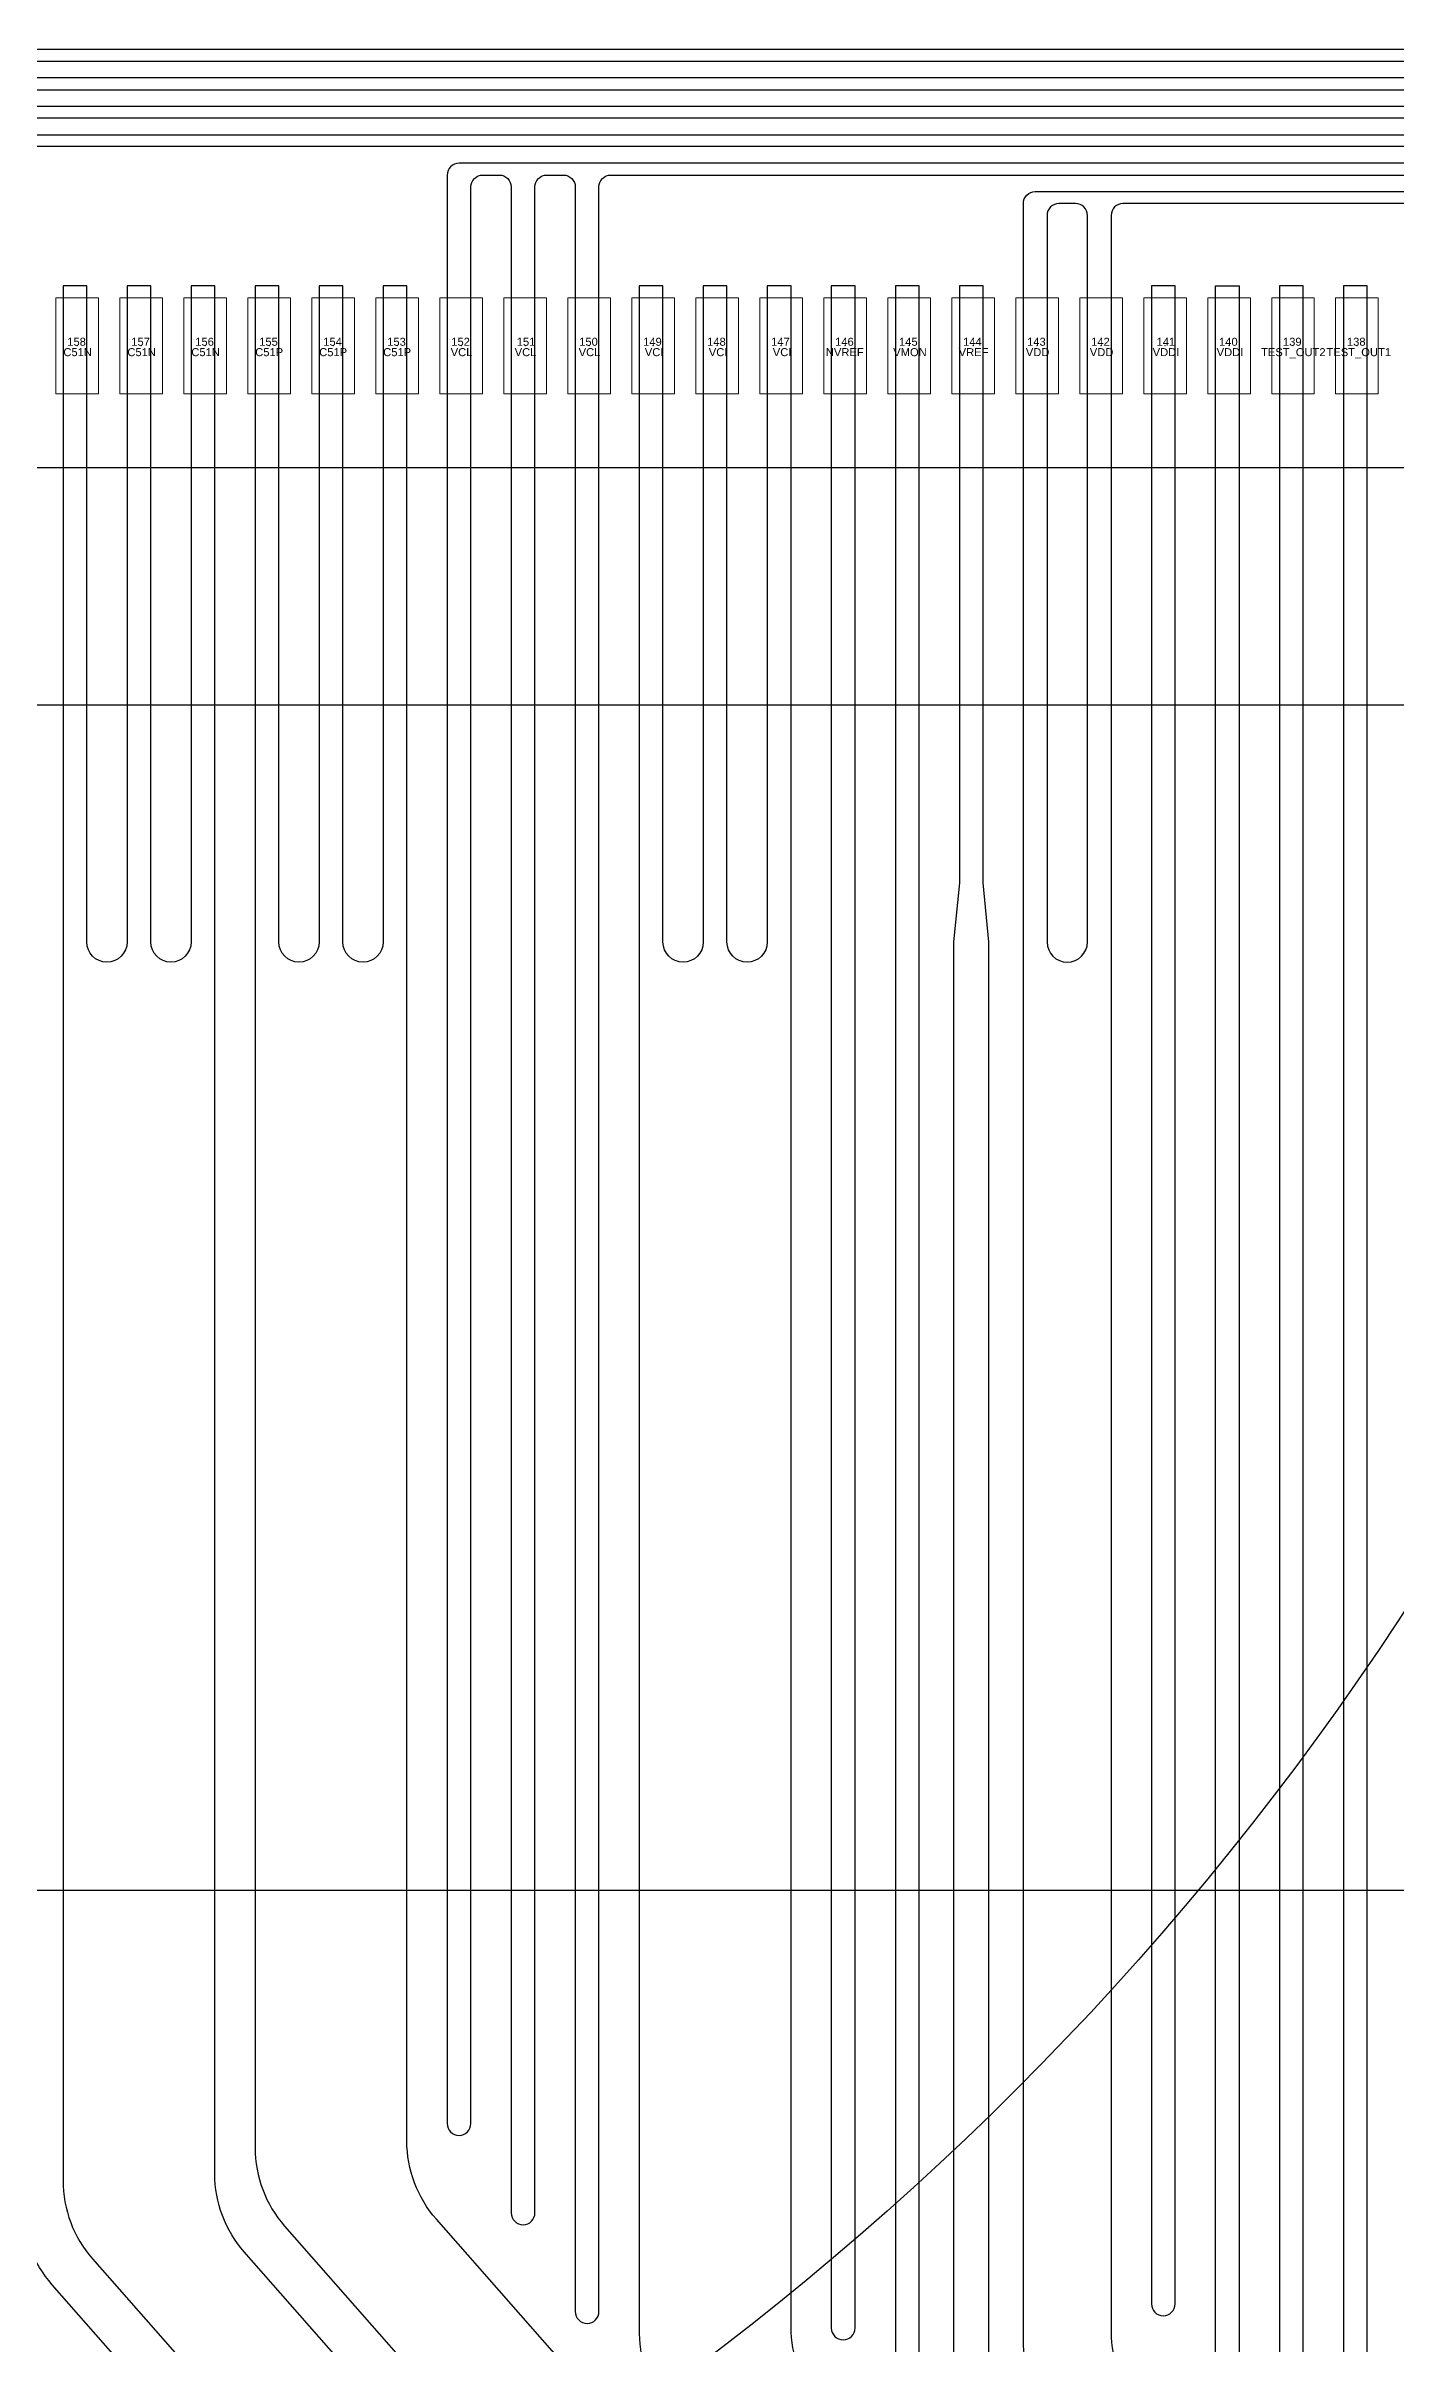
# Model space of a CAD drawing. Extents: x 10 to 206, y -65 to 73.
# Drawn here: x 58.706 to 59.844, y 31.594 to 33.532 of the extents above; entities that cross this region are included whole.
import ezdxf
from ezdxf.enums import TextEntityAlignment as Align

# ---------------------------------------------------------------- set-up
doc = ezdxf.new("R2010")
doc.units = 0
doc.header["$LTSCALE"] = 0.5
doc.layers.get('0').update_dxf_attribs({"lineweight": 13})
for name, color, linetype in [('01 Copper', 3, 'Continuous'), ('03 Solder resist', 6, 'Continuous'), ('04 Chip', 20, 'Continuous'), ('07 Potting', 132, 'Continuous'), ('08 Dimension&pin assignment', 7, 'Continuous'), ('10 Punch', 2, 'Continuous')]:
    doc.layers.add(name, color=color, linetype=linetype)
for name, color, linetype, lineweight in [('05 Bump', 130, 'Continuous', 0), ('11 IL no.', 254, 'Continuous', 0), ('12 IL name', 210, 'Continuous', 0)]:
    doc.layers.add(name, color=color, linetype=linetype, lineweight=lineweight)
doc.styles.add('MBC_Arial_Font', font='arial.ttf')
doc.styles.get("Standard").update_dxf_attribs({"font": 'romans.shx', "width": 0.75, "bigfont": 'AllInOneBig.shx'})
doc.dimstyles.new('ISO-25', dxfattribs={"dimtxt": 0.5, "dimasz": 0.8, "dimexe": 0.1, "dimexo": 0.1, "dimgap": 0.1, "dimtad": 1, "dimdec": 3, "dimzin": 1, "dimdsep": 46, "dimtxsty": 'Standard', "dimcen": 0.5, "dimadec": 0, "dimazin": 0, "dimtfac": 1, "dimtdec": 3, "dimtmove": 0, "dimatfit": 3, "dimfxl": 0, "dimarcsym": 0})
doc.dimstyles.new('ISO-25$0', dxfattribs={"dimtxt": 0.5, "dimasz": 1, "dimexe": 0.1, "dimexo": 0.1, "dimgap": 0.1, "dimtad": 1, "dimdec": 3, "dimzin": 1, "dimdsep": 46, "dimtxsty": 'Standard', "dimcen": 0.5, "dimadec": 0, "dimazin": 0, "dimtfac": 1, "dimtdec": 3, "dimtmove": 0, "dimatfit": 3, "dimfxl": 0, "dimarcsym": 0})

# ---------------------------------------------------------------- blocks, each defined once
blk = doc.blocks.new('*U210')
at = {"color": 0}
blk.add_lwpolyline([(-0.018, -0.0405), (0.018, -0.0405), (0.018, 0.0405), (-0.018, 0.0405)], close=True, dxfattribs=at)
at = {"color": 0, "style": 'MBC_Arial_Font', "flags": 1}
for tag, p in [('COMMENT1', (0, 0.0023)), ('COMMENT2', (0, 0.0015)), ('COMMENT3', (0, 0.0007)), ('COMMENT4', (0, -0.0001)), ('PAD_NO', (0, 0.0031)), ('COMMENT5', (0, -0.0009)), ('COMMENT6', (0, -0.0018)), ('COMMENT7', (0, -0.0026)), ('COMMENT8', (0, -0.0034)), ('COMMENT9', (0, -0.0042))]:
    blk.add_attdef(tag, text='', height=0.000625, dxfattribs=at).set_placement(p, align=Align.MIDDLE_CENTER)
blk = doc.blocks.new('*U211')
at = {"color": 0}
blk.add_lwpolyline([(-0.018, -0.0405), (0.018, -0.0405), (0.018, 0.0405), (-0.018, 0.0405)], close=True, dxfattribs=at)
at = {"color": 0, "style": 'MBC_Arial_Font', "flags": 1}
for tag, p in [('COMMENT1', (0, 0.0023)), ('COMMENT2', (0, 0.0015)), ('COMMENT3', (0, 0.0007)), ('COMMENT4', (0, -0.0001)), ('PAD_NO', (0, 0.0031)), ('COMMENT5', (0, -0.0009)), ('COMMENT6', (0, -0.0018)), ('COMMENT7', (0, -0.0026)), ('COMMENT8', (0, -0.0034)), ('COMMENT9', (0, -0.0042))]:
    blk.add_attdef(tag, text='', height=0.000625, dxfattribs=at).set_placement(p, align=Align.MIDDLE_CENTER)
blk = doc.blocks.new('*U212')
at = {"color": 0}
blk.add_lwpolyline([(-0.018, -0.0405), (0.018, -0.0405), (0.018, 0.0405), (-0.018, 0.0405)], close=True, dxfattribs=at)
at = {"color": 0, "style": 'MBC_Arial_Font', "flags": 1}
for tag, p in [('COMMENT1', (0, 0.0023)), ('COMMENT2', (0, 0.0015)), ('COMMENT3', (0, 0.0007)), ('COMMENT4', (0, -0.0001)), ('PAD_NO', (0, 0.0031)), ('COMMENT5', (0, -0.0009)), ('COMMENT6', (0, -0.0018)), ('COMMENT7', (0, -0.0026)), ('COMMENT8', (0, -0.0034)), ('COMMENT9', (0, -0.0042))]:
    blk.add_attdef(tag, text='', height=0.000625, dxfattribs=at).set_placement(p, align=Align.MIDDLE_CENTER)
blk = doc.blocks.new('*U213')
at = {"color": 0}
blk.add_lwpolyline([(-0.018, -0.0405), (0.018, -0.0405), (0.018, 0.0405), (-0.018, 0.0405)], close=True, dxfattribs=at)
at = {"color": 0, "style": 'MBC_Arial_Font', "flags": 1}
for tag, p in [('COMMENT1', (0, 0.0023)), ('COMMENT2', (0, 0.0015)), ('COMMENT3', (0, 0.0007)), ('COMMENT4', (0, -0.0001)), ('PAD_NO', (0, 0.0031)), ('COMMENT5', (0, -0.0009)), ('COMMENT6', (0, -0.0018)), ('COMMENT7', (0, -0.0026)), ('COMMENT8', (0, -0.0034)), ('COMMENT9', (0, -0.0042))]:
    blk.add_attdef(tag, text='', height=0.000625, dxfattribs=at).set_placement(p, align=Align.MIDDLE_CENTER)
blk = doc.blocks.new('*U214')
at = {"color": 0}
blk.add_lwpolyline([(-0.018, -0.0405), (0.018, -0.0405), (0.018, 0.0405), (-0.018, 0.0405)], close=True, dxfattribs=at)
at = {"color": 0, "style": 'MBC_Arial_Font', "flags": 1}
for tag, p in [('COMMENT1', (0, 0.0023)), ('COMMENT2', (0, 0.0015)), ('COMMENT3', (0, 0.0007)), ('COMMENT4', (0, -0.0001)), ('PAD_NO', (0, 0.0031)), ('COMMENT5', (0, -0.0009)), ('COMMENT6', (0, -0.0018)), ('COMMENT7', (0, -0.0026)), ('COMMENT8', (0, -0.0034)), ('COMMENT9', (0, -0.0042))]:
    blk.add_attdef(tag, text='', height=0.000625, dxfattribs=at).set_placement(p, align=Align.MIDDLE_CENTER)
blk = doc.blocks.new('*U215')
at = {"color": 0}
blk.add_lwpolyline([(-0.018, -0.0405), (0.018, -0.0405), (0.018, 0.0405), (-0.018, 0.0405)], close=True, dxfattribs=at)
at = {"color": 0, "style": 'MBC_Arial_Font', "flags": 1}
for tag, p in [('COMMENT1', (0, 0.0023)), ('COMMENT2', (0, 0.0015)), ('COMMENT3', (0, 0.0007)), ('COMMENT4', (0, -0.0001)), ('PAD_NO', (0, 0.0031)), ('COMMENT5', (0, -0.0009)), ('COMMENT6', (0, -0.0018)), ('COMMENT7', (0, -0.0026)), ('COMMENT8', (0, -0.0034)), ('COMMENT9', (0, -0.0042))]:
    blk.add_attdef(tag, text='', height=0.000625, dxfattribs=at).set_placement(p, align=Align.MIDDLE_CENTER)
blk = doc.blocks.new('*U216')
at = {"color": 0}
blk.add_lwpolyline([(-0.018, -0.0405), (0.018, -0.0405), (0.018, 0.0405), (-0.018, 0.0405)], close=True, dxfattribs=at)
at = {"color": 0, "style": 'MBC_Arial_Font', "flags": 1}
for tag, p in [('COMMENT1', (0, 0.0023)), ('COMMENT2', (0, 0.0015)), ('COMMENT3', (0, 0.0007)), ('COMMENT4', (0, -0.0001)), ('PAD_NO', (0, 0.0031)), ('COMMENT5', (0, -0.0009)), ('COMMENT6', (0, -0.0018)), ('COMMENT7', (0, -0.0026)), ('COMMENT8', (0, -0.0034)), ('COMMENT9', (0, -0.0042))]:
    blk.add_attdef(tag, text='', height=0.000625, dxfattribs=at).set_placement(p, align=Align.MIDDLE_CENTER)
blk = doc.blocks.new('*U217')
at = {"color": 0}
blk.add_lwpolyline([(-0.018, -0.0405), (0.018, -0.0405), (0.018, 0.0405), (-0.018, 0.0405)], close=True, dxfattribs=at)
at = {"color": 0, "style": 'MBC_Arial_Font', "flags": 1}
for tag, p in [('COMMENT1', (0, 0.0023)), ('COMMENT2', (0, 0.0015)), ('COMMENT3', (0, 0.0007)), ('COMMENT4', (0, -0.0001)), ('PAD_NO', (0, 0.0031)), ('COMMENT5', (0, -0.0009)), ('COMMENT6', (0, -0.0018)), ('COMMENT7', (0, -0.0026)), ('COMMENT8', (0, -0.0034)), ('COMMENT9', (0, -0.0042))]:
    blk.add_attdef(tag, text='', height=0.000625, dxfattribs=at).set_placement(p, align=Align.MIDDLE_CENTER)
blk = doc.blocks.new('*U218')
at = {"color": 0}
blk.add_lwpolyline([(-0.018, -0.0405), (0.018, -0.0405), (0.018, 0.0405), (-0.018, 0.0405)], close=True, dxfattribs=at)
at = {"color": 0, "style": 'MBC_Arial_Font', "flags": 1}
for tag, p in [('COMMENT1', (0, 0.0023)), ('COMMENT2', (0, 0.0015)), ('COMMENT3', (0, 0.0007)), ('COMMENT4', (0, -0.0001)), ('PAD_NO', (0, 0.0031)), ('COMMENT5', (0, -0.0009)), ('COMMENT6', (0, -0.0018)), ('COMMENT7', (0, -0.0026)), ('COMMENT8', (0, -0.0034)), ('COMMENT9', (0, -0.0042))]:
    blk.add_attdef(tag, text='', height=0.000625, dxfattribs=at).set_placement(p, align=Align.MIDDLE_CENTER)
blk = doc.blocks.new('*U219')
at = {"color": 0}
blk.add_lwpolyline([(-0.018, -0.0405), (0.018, -0.0405), (0.018, 0.0405), (-0.018, 0.0405)], close=True, dxfattribs=at)
at = {"color": 0, "style": 'MBC_Arial_Font', "flags": 1}
for tag, p in [('COMMENT1', (0, 0.0023)), ('COMMENT2', (0, 0.0015)), ('COMMENT3', (0, 0.0007)), ('COMMENT4', (0, -0.0001)), ('PAD_NO', (0, 0.0031)), ('COMMENT5', (0, -0.0009)), ('COMMENT6', (0, -0.0018)), ('COMMENT7', (0, -0.0026)), ('COMMENT8', (0, -0.0034)), ('COMMENT9', (0, -0.0042))]:
    blk.add_attdef(tag, text='', height=0.000625, dxfattribs=at).set_placement(p, align=Align.MIDDLE_CENTER)
blk = doc.blocks.new('*U220')
at = {"color": 0}
blk.add_lwpolyline([(-0.018, -0.0405), (0.018, -0.0405), (0.018, 0.0405), (-0.018, 0.0405)], close=True, dxfattribs=at)
at = {"color": 0, "style": 'MBC_Arial_Font', "flags": 1}
for tag, p in [('COMMENT1', (0, 0.0023)), ('COMMENT2', (0, 0.0015)), ('COMMENT3', (0, 0.0007)), ('COMMENT4', (0, -0.0001)), ('PAD_NO', (0, 0.0031)), ('COMMENT5', (0, -0.0009)), ('COMMENT6', (0, -0.0018)), ('COMMENT7', (0, -0.0026)), ('COMMENT8', (0, -0.0034)), ('COMMENT9', (0, -0.0042))]:
    blk.add_attdef(tag, text='', height=0.000625, dxfattribs=at).set_placement(p, align=Align.MIDDLE_CENTER)
blk = doc.blocks.new('*U221')
at = {"color": 0}
blk.add_lwpolyline([(-0.018, -0.0405), (0.018, -0.0405), (0.018, 0.0405), (-0.018, 0.0405)], close=True, dxfattribs=at)
at = {"color": 0, "style": 'MBC_Arial_Font', "flags": 1}
for tag, p in [('COMMENT1', (0, 0.0023)), ('COMMENT2', (0, 0.0015)), ('COMMENT3', (0, 0.0007)), ('COMMENT4', (0, -0.0001)), ('PAD_NO', (0, 0.0031)), ('COMMENT5', (0, -0.0009)), ('COMMENT6', (0, -0.0018)), ('COMMENT7', (0, -0.0026)), ('COMMENT8', (0, -0.0034)), ('COMMENT9', (0, -0.0042))]:
    blk.add_attdef(tag, text='', height=0.000625, dxfattribs=at).set_placement(p, align=Align.MIDDLE_CENTER)
blk = doc.blocks.new('*U222')
at = {"color": 0}
blk.add_lwpolyline([(-0.018, -0.0405), (0.018, -0.0405), (0.018, 0.0405), (-0.018, 0.0405)], close=True, dxfattribs=at)
at = {"color": 0, "style": 'MBC_Arial_Font', "flags": 1}
for tag, p in [('COMMENT1', (0, 0.0023)), ('COMMENT2', (0, 0.0015)), ('COMMENT3', (0, 0.0007)), ('COMMENT4', (0, -0.0001)), ('PAD_NO', (0, 0.0031)), ('COMMENT5', (0, -0.0009)), ('COMMENT6', (0, -0.0018)), ('COMMENT7', (0, -0.0026)), ('COMMENT8', (0, -0.0034)), ('COMMENT9', (0, -0.0042))]:
    blk.add_attdef(tag, text='', height=0.000625, dxfattribs=at).set_placement(p, align=Align.MIDDLE_CENTER)
blk = doc.blocks.new('*U223')
at = {"color": 0}
blk.add_lwpolyline([(-0.018, -0.0405), (0.018, -0.0405), (0.018, 0.0405), (-0.018, 0.0405)], close=True, dxfattribs=at)
at = {"color": 0, "style": 'MBC_Arial_Font', "flags": 1}
for tag, p in [('COMMENT1', (0, 0.0023)), ('COMMENT2', (0, 0.0015)), ('COMMENT3', (0, 0.0007)), ('COMMENT4', (0, -0.0001)), ('PAD_NO', (0, 0.0031)), ('COMMENT5', (0, -0.0009)), ('COMMENT6', (0, -0.0018)), ('COMMENT7', (0, -0.0026)), ('COMMENT8', (0, -0.0034)), ('COMMENT9', (0, -0.0042))]:
    blk.add_attdef(tag, text='', height=0.000625, dxfattribs=at).set_placement(p, align=Align.MIDDLE_CENTER)
blk = doc.blocks.new('*U224')
at = {"color": 0}
blk.add_lwpolyline([(-0.018, -0.0405), (0.018, -0.0405), (0.018, 0.0405), (-0.018, 0.0405)], close=True, dxfattribs=at)
at = {"color": 0, "style": 'MBC_Arial_Font', "flags": 1}
for tag, p in [('COMMENT1', (0, 0.0023)), ('COMMENT2', (0, 0.0015)), ('COMMENT3', (0, 0.0007)), ('COMMENT4', (0, -0.0001)), ('PAD_NO', (0, 0.0031)), ('COMMENT5', (0, -0.0009)), ('COMMENT6', (0, -0.0018)), ('COMMENT7', (0, -0.0026)), ('COMMENT8', (0, -0.0034)), ('COMMENT9', (0, -0.0042))]:
    blk.add_attdef(tag, text='', height=0.000625, dxfattribs=at).set_placement(p, align=Align.MIDDLE_CENTER)
blk = doc.blocks.new('*U225')
at = {"color": 0}
blk.add_lwpolyline([(-0.018, -0.0405), (0.018, -0.0405), (0.018, 0.0405), (-0.018, 0.0405)], close=True, dxfattribs=at)
at = {"color": 0, "style": 'MBC_Arial_Font', "flags": 1}
for tag, p in [('COMMENT1', (0, 0.0023)), ('COMMENT2', (0, 0.0015)), ('COMMENT3', (0, 0.0007)), ('COMMENT4', (0, -0.0001)), ('PAD_NO', (0, 0.0031)), ('COMMENT5', (0, -0.0009)), ('COMMENT6', (0, -0.0018)), ('COMMENT7', (0, -0.0026)), ('COMMENT8', (0, -0.0034)), ('COMMENT9', (0, -0.0042))]:
    blk.add_attdef(tag, text='', height=0.000625, dxfattribs=at).set_placement(p, align=Align.MIDDLE_CENTER)
blk = doc.blocks.new('*U226')
at = {"color": 0}
blk.add_lwpolyline([(-0.018, -0.0405), (0.018, -0.0405), (0.018, 0.0405), (-0.018, 0.0405)], close=True, dxfattribs=at)
at = {"color": 0, "style": 'MBC_Arial_Font', "flags": 1}
for tag, p in [('COMMENT1', (0, 0.0023)), ('COMMENT2', (0, 0.0015)), ('COMMENT3', (0, 0.0007)), ('COMMENT4', (0, -0.0001)), ('PAD_NO', (0, 0.0031)), ('COMMENT5', (0, -0.0009)), ('COMMENT6', (0, -0.0018)), ('COMMENT7', (0, -0.0026)), ('COMMENT8', (0, -0.0034)), ('COMMENT9', (0, -0.0042))]:
    blk.add_attdef(tag, text='', height=0.000625, dxfattribs=at).set_placement(p, align=Align.MIDDLE_CENTER)
blk = doc.blocks.new('*U227')
at = {"color": 0}
blk.add_lwpolyline([(-0.018, -0.0405), (0.018, -0.0405), (0.018, 0.0405), (-0.018, 0.0405)], close=True, dxfattribs=at)
at = {"color": 0, "style": 'MBC_Arial_Font', "flags": 1}
for tag, p in [('COMMENT1', (0, 0.0023)), ('COMMENT2', (0, 0.0015)), ('COMMENT3', (0, 0.0007)), ('COMMENT4', (0, -0.0001)), ('PAD_NO', (0, 0.0031)), ('COMMENT5', (0, -0.0009)), ('COMMENT6', (0, -0.0018)), ('COMMENT7', (0, -0.0026)), ('COMMENT8', (0, -0.0034)), ('COMMENT9', (0, -0.0042))]:
    blk.add_attdef(tag, text='', height=0.000625, dxfattribs=at).set_placement(p, align=Align.MIDDLE_CENTER)
blk = doc.blocks.new('*U228')
at = {"color": 0}
blk.add_lwpolyline([(-0.018, -0.0405), (0.018, -0.0405), (0.018, 0.0405), (-0.018, 0.0405)], close=True, dxfattribs=at)
at = {"color": 0, "style": 'MBC_Arial_Font', "flags": 1}
for tag, p in [('COMMENT1', (0, 0.0023)), ('COMMENT2', (0, 0.0015)), ('COMMENT3', (0, 0.0007)), ('COMMENT4', (0, -0.0001)), ('PAD_NO', (0, 0.0031)), ('COMMENT5', (0, -0.0009)), ('COMMENT6', (0, -0.0018)), ('COMMENT7', (0, -0.0026)), ('COMMENT8', (0, -0.0034)), ('COMMENT9', (0, -0.0042))]:
    blk.add_attdef(tag, text='', height=0.000625, dxfattribs=at).set_placement(p, align=Align.MIDDLE_CENTER)
blk = doc.blocks.new('*U229')
at = {"color": 0}
blk.add_lwpolyline([(-0.018, -0.0405), (0.018, -0.0405), (0.018, 0.0405), (-0.018, 0.0405)], close=True, dxfattribs=at)
at = {"color": 0, "style": 'MBC_Arial_Font', "flags": 1}
for tag, p in [('COMMENT1', (0, 0.0023)), ('COMMENT2', (0, 0.0015)), ('COMMENT3', (0, 0.0007)), ('COMMENT4', (0, -0.0001)), ('PAD_NO', (0, 0.0031)), ('COMMENT5', (0, -0.0009)), ('COMMENT6', (0, -0.0018)), ('COMMENT7', (0, -0.0026)), ('COMMENT8', (0, -0.0034)), ('COMMENT9', (0, -0.0042))]:
    blk.add_attdef(tag, text='', height=0.000625, dxfattribs=at).set_placement(p, align=Align.MIDDLE_CENTER)
blk = doc.blocks.new('*U230')
at = {"color": 0}
blk.add_lwpolyline([(-0.018, -0.0405), (0.018, -0.0405), (0.018, 0.0405), (-0.018, 0.0405)], close=True, dxfattribs=at)
at = {"color": 0, "style": 'MBC_Arial_Font', "flags": 1}
for tag, p in [('COMMENT1', (0, 0.0023)), ('COMMENT2', (0, 0.0015)), ('COMMENT3', (0, 0.0007)), ('COMMENT4', (0, -0.0001)), ('PAD_NO', (0, 0.0031)), ('COMMENT5', (0, -0.0009)), ('COMMENT6', (0, -0.0018)), ('COMMENT7', (0, -0.0026)), ('COMMENT8', (0, -0.0034)), ('COMMENT9', (0, -0.0042))]:
    blk.add_attdef(tag, text='', height=0.000625, dxfattribs=at).set_placement(p, align=Align.MIDDLE_CENTER)
blk = doc.blocks.new('*D612')
at = {"layer": '08 Dimension&pin assignment', "color": 0, "lineweight": -2, "transparency": 16777216}
for p, q in [((57.7573, 33.4764), (57.7573, 24.8628)), ((62.1073, 27.9964), (62.1073, 24.8628)), ((57.7573, 24.9628), (46.4727, 24.9628)), ((61.3073, 24.9628), (58.5573, 24.9628))]:
    blk.add_line(p, q, dxfattribs=at)
at = {"layer": '08 Dimension&pin assignment', "color": 0, "transparency": 16777216}
for points in [[(58.5573, 25.0961), (58.5573, 24.8294), (57.7573, 24.9628)], [(61.3073, 25.0961), (61.3073, 24.8294), (62.1073, 24.9628)]]:
    blk.add_solid(points, dxfattribs=at)
at = {"layer": '08 Dimension&pin assignment', "color": 0, "transparency": 16777216, "insert": (50.3942, 25.4437), "char_height": 0.5, "attachment_point": 5}
blk.add_mtext('4.350%%P1.00(Tape NG hole)', dxfattribs=at)
blk = doc.blocks.new('*D620')
at = {"layer": '08 Dimension&pin assignment', "color": 0, "lineweight": -2, "transparency": 16777216}
for p, q in [((67.9223, 32.3914), (67.9223, 22.9514)), ((56.2923, 32.3764), (56.2923, 22.9514)), ((57.0923, 23.0514), (67.1223, 23.0514))]:
    blk.add_line(p, q, dxfattribs=at)
at = {"layer": '08 Dimension&pin assignment', "color": 0, "transparency": 16777216}
for points in [[(57.0923, 23.1848), (57.0923, 22.9181), (56.2923, 23.0514)], [(67.1223, 23.1848), (67.1223, 22.9181), (67.9223, 23.0514)]]:
    blk.add_solid(points, dxfattribs=at)
at = {"layer": 'Defpoints', "color": 0, "transparency": 16777216}
for p in [(67.9223, 32.4914), (56.2923, 32.4764), (67.9223, 23.0514)]:
    blk.add_point(p, dxfattribs=at)
at = {"layer": '08 Dimension&pin assignment', "color": 0, "transparency": 16777216, "insert": (62.1073, 23.5324), "char_height": 0.5, "attachment_point": 5}
blk.add_mtext('{\\Fromans,chineset|c134;11.630}(Max. Potting Area){\\Fromans,chineset|c134; \\fSimSun|b0|i0|c134|p2;点胶范围包括实胶和虚胶}', dxfattribs=at)
blk = doc.blocks.new('*D626')
at = {"layer": '08 Dimension&pin assignment', "color": 0, "lineweight": -2, "transparency": 16777216}
for p, q in [((47.8345, 43.0835), (54.2023, 43.0835)), ((54.2023, 43.0835), (56.6015, 36.6674)), ((58.6329, 31.2348), (56.8817, 35.9181)), ((58.9131, 30.4855), (59.1932, 29.7361))]:
    blk.add_line(p, q, dxfattribs=at)
at = {"layer": '08 Dimension&pin assignment', "color": 0, "transparency": 16777216}
for points in [[(56.7263, 36.7141), (56.4766, 36.6207), (56.8817, 35.9181)], [(59.0379, 30.5322), (58.7882, 30.4388), (58.6329, 31.2348)]]:
    blk.add_solid(points, dxfattribs=at)
at = {"layer": '08 Dimension&pin assignment', "color": 0, "transparency": 16777216, "insert": (50.9684, 43.5644), "char_height": 0.5, "attachment_point": 5}
blk.add_mtext('∅5.000(Tape NG hole)', dxfattribs=at)
blk = doc.blocks.new('*D632')
at = {"layer": '08 Dimension&pin assignment', "color": 0, "lineweight": -2, "transparency": 16777216}
for p, q in [((86.5948, 34.3764), (86.5948, 45.0329)), ((57.8573, 33.5764), (86.6948, 33.5764)), ((79.6948, 33.5764), (86.6948, 33.5764)), ((86.5948, 32.7764), (86.5948, 31.9764))]:
    blk.add_line(p, q, dxfattribs=at)
at = {"layer": '08 Dimension&pin assignment', "color": 0, "transparency": 16777216}
for points in [[(86.4614, 34.3764), (86.7281, 34.3764), (86.5948, 33.5764)], [(86.4614, 32.7764), (86.7281, 32.7764), (86.5948, 33.5764)]]:
    blk.add_solid(points, dxfattribs=at)
at = {"layer": '08 Dimension&pin assignment', "color": 0, "transparency": 16777216, "insert": (86.1138, 41.0847), "char_height": 0.5, "attachment_point": 5, "rotation": 90}
blk.add_mtext('0%%P1(%%C5mm Tape NG Hole)', dxfattribs=at)
blk = doc.blocks.new('*D641')
at = {"layer": '08 Dimension&pin assignment', "color": 0, "lineweight": -2, "transparency": 16777216}
for p, q in [((56.6923, 32.9764), (56.6923, 21.9514)), ((62.1073, 27.9964), (62.1073, 21.9514)), ((61.3073, 22.0514), (57.4923, 22.0514))]:
    blk.add_line(p, q, dxfattribs=at)
at = {"layer": '08 Dimension&pin assignment', "color": 0, "transparency": 16777216}
for points in [[(57.4923, 22.1848), (57.4923, 21.9181), (56.6923, 22.0514)], [(61.3073, 21.9181), (61.3073, 22.1848), (62.1073, 22.0514)]]:
    blk.add_solid(points, dxfattribs=at)
at = {"layer": 'Defpoints', "color": 0, "transparency": 16777216}
for p in [(56.6923, 33.0764), (62.1073, 28.0964), (56.6923, 22.0514)]:
    blk.add_point(p, dxfattribs=at)
at = {"layer": '08 Dimension&pin assignment', "color": 0, "transparency": 16777216, "insert": (59.3998, 22.5324), "char_height": 0.5, "attachment_point": 5}
blk.add_mtext('5.415%%P0.15(SR)', dxfattribs=at)
blk = doc.blocks.new('*D645')
at = {"layer": '08 Dimension&pin assignment', "color": 0, "lineweight": -2, "transparency": 16777216}
for p, q in [((55.6423, 33.4764), (55.6423, 16.8026)), ((62.1073, 33.4764), (62.1073, 16.8026)), ((61.3073, 16.9026), (56.4423, 16.9026))]:
    blk.add_line(p, q, dxfattribs=at)
at = {"layer": '08 Dimension&pin assignment', "color": 0, "transparency": 16777216}
for points in [[(56.4423, 17.036), (56.4423, 16.7693), (55.6423, 16.9026)], [(61.3073, 17.036), (61.3073, 16.7693), (62.1073, 16.9026)]]:
    blk.add_solid(points, dxfattribs=at)
at = {"layer": 'Defpoints', "color": 0, "transparency": 16777216}
for p in [(55.6423, 33.5764), (62.1073, 33.5764), (55.6423, 16.9026)]:
    blk.add_point(p, dxfattribs=at)
at = {"layer": '08 Dimension&pin assignment', "color": 0, "transparency": 16777216, "insert": (60.7517, 17.2526), "char_height": 0.5, "attachment_point": 5}
blk.add_mtext('{\\Fromans,chineset|c134;6.465%%P0.1}', dxfattribs=at)
blk = doc.blocks.new('*D691')
at = {"layer": '08 Dimension&pin assignment', "color": 0, "lineweight": -2, "transparency": 16777216}
for p, q in [((57.0012, 33.2299), (57.0012, 24.3592)), ((67.2133, 33.2299), (67.2133, 24.3592)), ((57.8012, 24.4592), (66.4133, 24.4592)), ((67.2133, 24.4592), (80.1123, 24.4592))]:
    blk.add_line(p, q, dxfattribs=at)
at = {"layer": '08 Dimension&pin assignment', "color": 0, "transparency": 16777216}
for points in [[(57.8012, 24.5926), (57.8012, 24.3259), (57.0012, 24.4592)], [(66.4133, 24.3259), (66.4133, 24.5926), (67.2133, 24.4592)]]:
    blk.add_solid(points, dxfattribs=at)
at = {"layer": 'Defpoints', "color": 0, "transparency": 16777216}
for p in [(57.0012, 33.3299), (67.2133, 33.3299), (67.2133, 24.4592)]:
    blk.add_point(p, dxfattribs=at)
at = {"layer": '08 Dimension&pin assignment', "color": 0, "transparency": 16777216, "insert": (74.3605, 24.9402), "char_height": 0.5, "attachment_point": 5}
blk.add_mtext('{\\Fromans,chineset|c0;\\C2;10.206*1.0006\\Fromans.shx,chineset.shx|c0;=\\Fromans,chineset|c0;10.2121236\\Fromans.shx,chineset.shx|c0;%%P0.005(I/L)}', dxfattribs=at)

msp = doc.modelspace()

# ---------------------------------------------------------------- linework, layer by layer
at = {"layer": '01 Copper'}
for points in [[(67.15928614, 33.52942951), (57.05522734, 33.52942951, 0.4142135624), (57.04522734, 33.51942951), (57.04522734, 31.71316083, 0.1822955827), (57.07013007, 31.64712751), (57.95235402, 30.64380649, -0.1822955827), (57.97725674, 30.57777318), (57.97725674, 28.68960799), (57.99725674, 28.65960799), (57.99725674, 28.45960799), (57.97725674, 28.42960799), (57.97725674, 27.10142951), (58.04725674, 27.10142951), (58.04725674, 28.42960799), (58.02725674, 28.45960799), (58.02725674, 28.65960799), (58.04725674, 28.68960799), (58.04725674, 30.58902796, 0.1822955827), (58.02235402, 30.65506128), (57.14416247, 31.65379639, -0.1822955827), (57.11925974, 31.71982971), (57.11925974, 33.50942951, -0.4142135624), (57.12925974, 33.51942951), (67.08525374, 33.51942951, -0.4142135624)], [(67.05122134, 33.50542951), (57.16329214, 33.50542951, 0.4142135624), (57.15329214, 33.49542951), (57.15329214, 31.74170139, 0.1822955827), (57.17819487, 31.67566807), (58.21235402, 30.49955671, -0.1822955827), (58.23725674, 30.43352339), (58.23725674, 28.68960799), (58.25725674, 28.65960799), (58.25725674, 28.45960799), (58.23725674, 28.42960799), (58.23725674, 27.10142951), (58.30725674, 27.10142951), (58.30725674, 28.42960799), (58.28725674, 28.45960799), (58.28725674, 28.65960799), (58.30725674, 28.68960799), (58.30725674, 30.44477818, 0.1822955827), (58.28235402, 30.51081149), (57.25222727, 31.68233695, -0.1822955827), (57.22732454, 31.74837027), (57.22732454, 33.48542951, -0.4142135624), (57.23732454, 33.49542951), (66.97718894, 33.49542951, -0.4142135624)], [(66.86912414, 33.47142951), (57.34538934, 33.47142951, 0.4142135624), (57.33538934, 33.46142951), (57.33538934, 32.77642951, -1), (57.31538934, 32.77642951), (57.31538934, 33.45252746, 0.4142135624), (57.30538934, 33.46252746), (57.29135694, 33.46252746, 0.4142135624), (57.28135694, 33.45252746), (57.28135694, 32.77642951, -1), (57.26135694, 32.77642951), (57.26135694, 33.47142951, -0.4142135624), (57.27135694, 33.48142951), (66.94315654, 33.48142951, -0.4142135624)], [(65.24815214, 33.44742951), (58.31797254, 33.44742951, 0.4142135624), (58.30797254, 33.43742951), (58.30797254, 31.67032298, 0.1822955827), (58.33287527, 31.60428967), (58.93235402, 30.92252442, -0.1822955827), (58.95725674, 30.8564911), (58.95725674, 28.68960799), (58.93725674, 28.65960799), (58.93725674, 28.45960799), (58.95725674, 28.42960799), (58.95725674, 27.10142951), (58.88725674, 27.10142951), (58.88725674, 28.42960799), (58.90725674, 28.45960799), (58.90725674, 28.65960799), (58.88725674, 28.68960799), (58.88725674, 30.73922922, 0.1822955827), (58.86235402, 30.80526254), (58.15077807, 31.61451183, -0.1822955827), (58.12587534, 31.68054515), (58.12587534, 33.44742951, -0.4142135624), (58.13587534, 33.45742951), (65.37621694, 33.45742951, -0.4142135624)], [(64.56573094, 33.43342951), (59.05442614, 33.43342951, 0.4142135624), (59.04442614, 33.42342951), (59.04442614, 31.77963932, 1), (59.06442614, 31.77963932), (59.06442614, 33.41342951, -0.4142135624), (59.07442614, 33.42342951), (59.08845854, 33.42342951, -0.4142135624), (59.09845854, 33.41342951), (59.09845854, 31.70423421, 1), (59.11845854, 31.70423421), (59.11845854, 33.41342951, -0.4142135624), (59.12845854, 33.42342951), (59.14249094, 33.42342951, -0.4142135624), (59.15249094, 33.41342951), (59.15249094, 31.62104928, 1), (59.17249094, 31.62104928), (59.17249094, 33.41342951, -0.4142135624), (59.18249094, 33.42342951), (64.38363374, 33.42342951, -0.4142135624)], [(62.33040254, 33.39942951), (59.61475014, 33.39942951, 0.4142135624), (59.60475014, 33.38942951), (59.60475014, 31.6039252, 0.1822955827), (59.62965287, 31.53789189), (59.84235402, 31.29599465, -0.1822955827), (59.86725674, 31.22996133), (59.86725674, 28.68960799), (59.84725674, 28.65960799), (59.84725674, 28.45960799), (59.86725674, 28.42960799), (59.86725674, 27.10142951), (59.79725674, 27.10142951), (59.79725674, 28.42960799), (59.81725674, 28.45960799), (59.81725674, 28.65960799), (59.79725674, 28.68960799), (59.79725674, 31.21870655, 0.1822955827), (59.77235402, 31.28473987), (59.55562047, 31.531223, -0.1822955827), (59.53071774, 31.59725632), (59.53071774, 33.39942951, -0.4142135624), (59.54071774, 33.40942951), (64.24153654, 33.40942951, -0.4142135624)], [(59.21725674, 28.68960799), (59.21725674, 31.03026259, 0.1822955827), (59.19235402, 31.09629591), (58.71110207, 31.64360614, -0.1822955827), (58.68619934, 31.70963946), (58.68619934, 33.32992951), (58.66619934, 33.32992951), (58.66619934, 32.77642951, -1), (58.63216694, 32.77642951), (58.63216694, 33.32992951), (58.61216694, 33.32992951), (58.61216694, 32.77642951, -1), (58.57813454, 32.77642951), (58.57813454, 33.32992951), (58.55813454, 33.32992951), (58.55813454, 32.77642951, -1), (58.52410214, 32.77642951), (58.52410214, 33.32992951), (58.50410214, 33.32992951), (58.50410214, 31.71986163, 0.1822955827), (58.52900487, 31.65382831), (59.12235402, 30.97903403, -0.1822955827), (59.14725674, 30.91300072), (59.14725674, 28.68960799)], [(59.34725674, 28.68960799), (59.34725674, 31.09443253, 0.1822955827), (59.32235402, 31.16046585), (58.87319927, 31.67127311, -0.1822955827), (58.84829654, 31.73730643), (58.84829654, 33.32992951), (58.82829654, 33.32992951), (58.82829654, 32.77642951, -1), (58.79426414, 32.77642951), (58.79426414, 33.32992951), (58.77426414, 33.32992951), (58.77426414, 32.77642951, -1), (58.74023174, 32.77642951), (58.74023174, 33.32992951), (58.72023174, 33.32992951), (58.72023174, 31.73151114, 0.1822955827), (58.74513447, 31.66547782), (59.25235402, 31.08863559, -0.1822955827), (59.27725674, 31.02260227), (59.27725674, 28.68960799)], [(59.47725674, 28.68960799), (59.47725674, 31.15860247, 0.1822955827), (59.45235402, 31.22463579), (59.03529647, 31.69894008, -0.1822955827), (59.01039374, 31.7649734), (59.01039374, 33.32992951), (58.99039374, 33.32992951), (58.99039374, 32.77642951, -1), (58.95636134, 32.77642951), (58.95636134, 33.32992951), (58.93636134, 33.32992951), (58.93636134, 32.77642951, -1), (58.90232894, 32.77642951), (58.90232894, 33.32992951), (58.88232894, 33.32992951), (58.88232894, 31.75917811, 0.1822955827), (58.90723167, 31.69314479), (59.38235402, 31.15280553, -0.1822955827), (59.40725674, 31.08677221), (59.40725674, 28.68960799)], [(59.60725674, 28.68960799), (59.60725674, 31.22277241, 0.1822955827), (59.58235402, 31.28880573), (59.35949087, 31.54225984, -0.1822955827), (59.33458814, 31.60829316), (59.33458814, 33.32992951), (59.31458814, 33.32992951), (59.31458814, 32.77642951, -1), (59.28055574, 32.77642951), (59.28055574, 33.32992951), (59.26055574, 33.32992951), (59.26055574, 32.77642951, -1), (59.22652334, 32.77642951), (59.22652334, 33.32992951), (59.20652334, 33.32992951), (59.20652334, 31.60249786, 0.1822955827), (59.23142607, 31.53646455), (59.51235402, 31.21697547, -0.1822955827), (59.53725674, 31.15094215), (59.53725674, 28.68960799)]]:
    msp.add_lwpolyline(points, format="xyb", dxfattribs=at)
for points in [[(59.58475014, 32.77642951), (59.58475014, 33.38942951, 0.4142135624), (59.57475014, 33.39942951), (59.56071774, 33.39942951, 0.4142135624), (59.55071774, 33.38942951), (59.55071774, 32.77642951, 1)], [(59.36862054, 31.60716786, 1), (59.38862054, 31.60716786), (59.38862054, 33.32992951), (59.36862054, 33.32992951)], [(59.42265294, 31.52249798, 1), (59.44265294, 31.52249798), (59.44265294, 33.32992951), (59.42265294, 33.32992951)], [(59.52658807, 31.50366501, -0.1822955827), (59.50168534, 31.56969833), (59.50168534, 32.77642951), (59.49668534, 32.82642951), (59.49668534, 33.32992951), (59.47668534, 33.32992951), (59.47668534, 32.82642951), (59.47168534, 32.77642951), (59.47168534, 31.51295301, 0.1822955827), (59.49658807, 31.44691969), (59.64235402, 31.28114541, -0.1822955827), (59.66725674, 31.21511209), (59.66725674, 28.68960799), (59.68725674, 28.65960799), (59.68725674, 28.45960799), (59.66725674, 28.42960799), (59.66725674, 27.10142951), (59.73725674, 27.10142951), (59.73725674, 28.42960799), (59.71725674, 28.45960799), (59.71725674, 28.65960799), (59.73725674, 28.68960799), (59.73725674, 31.22636687, 0.1822955827), (59.71235402, 31.29240019)], [(59.63878254, 31.62746947, 1), (59.65878254, 31.62746947), (59.65878254, 33.32992951), (59.63878254, 33.32992951)], [(59.71281494, 31.53328959, -1), (59.69281494, 31.53328959), (59.69281494, 33.32992951), (59.71281494, 33.32992951)], [(59.74684734, 31.47527471, 1), (59.76684734, 31.47527471), (59.76684734, 33.32992951), (59.74684734, 33.32992951)], [(59.80087974, 31.40458771, 1), (59.82087974, 31.40458771), (59.82087974, 33.32992951), (59.80087974, 33.32992951)]]:
    msp.add_lwpolyline(points, format="xyb", close=True, dxfattribs=at)
at = {"layer": '03 Solder resist'}
msp.add_lwpolyline([(67.52225674, 33.07642951), (67.52225674, 34.07642951, 0.4142135624), (67.42225674, 34.17642951), (56.79225674, 34.17642951, 0.4142135624), (56.69225674, 34.07642951), (56.69225674, 33.07642951, 0.4142135624), (56.79225674, 32.97642951), (67.42225674, 32.97642951, 0.4142135624)], format="xyb", close=True, dxfattribs=at)
at = {"layer": '04 Chip'}
msp.add_lwpolyline([(67.32225674, 33.17642951), (56.89225674, 33.17642951), (56.89225674, 33.97642951), (67.32225674, 33.97642951)], close=True, dxfattribs=at)
at = {"layer": '05 Bump'}
for p in [(58.73225674, 33.27942951), (58.78625674, 33.27942951), (58.84025674, 33.27942951), (58.89425674, 33.27942951), (58.94825674, 33.27942951), (59.00225674, 33.27942951), (59.05625674, 33.27942951), (59.11025674, 33.27942951), (59.16425674, 33.27942951), (59.21825674, 33.27942951), (59.27225674, 33.27942951), (59.32625674, 33.27942951), (59.38025674, 33.27942951), (59.43425674, 33.27942951), (59.48825674, 33.27942951), (59.54225674, 33.27942951), (59.59625674, 33.27942951), (59.65025674, 33.27942951), (59.70425674, 33.27942951), (59.75825674, 33.27942951), (59.81225674, 33.27942951)]:
    msp.add_point(p, dxfattribs=at)
at = {"layer": '07 Potting'}
msp.add_lwpolyline([(56.79225674, 31.97642951), (67.42225674, 31.97642951, 0.4142135624), (67.92225674, 32.47642951), (67.92225674, 34.07642951, 0.4142135624), (67.42225674, 34.57642951), (56.79225674, 34.57642951, 0.4142135624), (56.29225674, 34.07642951), (56.29225674, 32.47642951, 0.4142135624)], format="xyb", close=True, dxfattribs=at)
at = {"layer": '10 Punch'}
msp.add_circle((57.75725674, 33.57642951), 2.5, dxfattribs=at)

# ---------------------------------------------------------------- block references
at = {"layer": '05 Bump', "xscale": -1}
for name, p in [('*U230', (58.73225674, 33.27942951)), ('*U229', (58.78625674, 33.27942951)), ('*U228', (58.84025674, 33.27942951)), ('*U227', (58.89425674, 33.27942951)), ('*U226', (58.94825674, 33.27942951)), ('*U225', (59.00225674, 33.27942951)), ('*U224', (59.05625674, 33.27942951)), ('*U223', (59.11025674, 33.27942951)), ('*U222', (59.16425674, 33.27942951)), ('*U221', (59.21825674, 33.27942951)), ('*U220', (59.27225674, 33.27942951)), ('*U219', (59.32625674, 33.27942951)), ('*U218', (59.38025674, 33.27942951)), ('*U217', (59.43425674, 33.27942951)), ('*U216', (59.48825674, 33.27942951)), ('*U215', (59.54225674, 33.27942951)), ('*U214', (59.59625674, 33.27942951)), ('*U213', (59.65025674, 33.27942951)), ('*U212', (59.70425674, 33.27942951)), ('*U211', (59.75825674, 33.27942951)), ('*U210', (59.81225674, 33.27942951))]:
    msp.add_blockref(name, p, dxfattribs=at)

# ---------------------------------------------------------------- texts
at = {"layer": '11 IL no.', "style": 'MBC_Arial_Font'}
for s, p in [('158', (58.73164436, 33.28280451)), ('157', (58.78565818, 33.28280451)), ('156', (58.83966278, 33.28280451)), ('155', (58.89360753, 33.28280451)), ('154', (58.9476858, 33.28280451)), ('153', (59.00165818, 33.28280451)), ('152', (59.05572724, 33.28280451)), ('151', (59.11096121, 33.28280451)), ('150', (59.1636812, 33.28280451)), ('149', (59.21764436, 33.28280451)), ('148', (59.27164436, 33.28280451)), ('147', (59.32565818, 33.28280451)), ('146', (59.37966278, 33.28280451)), ('145', (59.43360753, 33.28280451)), ('144', (59.4876858, 33.28280451)), ('143', (59.54165818, 33.28280451)), ('142', (59.59572724, 33.28280451)), ('141', (59.65096121, 33.28280451)), ('140', (59.7036812, 33.28280451)), ('139', (59.75764436, 33.28280451)), ('138', (59.81164436, 33.28280451))]:
    msp.add_text(s, height=0.00675, dxfattribs=at).set_placement(p, align=Align.MIDDLE_CENTER)
at = {"layer": '12 IL name', "style": 'MBC_Arial_Font'}
for s, p in [('C51N', (58.73256063, 33.27402951)), ('C51N', (58.78656063, 33.27402951)), ('C51N', (58.84056063, 33.27402951)), ('C51P', (58.89419689, 33.27402951)), ('C51P', (58.94819689, 33.27402951)), ('C51P', (59.00219689, 33.27402951)), ('VCL', (59.05655142, 33.27402951)), ('VCL', (59.11055142, 33.27402951)), ('VCL', (59.16455142, 33.27402951)), ('VCI', (59.21906251, 33.27402951)), ('VCI', (59.27306251, 33.27402951)), ('VCI', (59.32706251, 33.27402951)), ('NVREF', (59.37997127, 33.27402951)), ('VMON', (59.43498884, 33.27402951)), ('VREF', (59.48864811, 33.27402951)), ('VDD', (59.54271718, 33.27402951)), ('VDD', (59.59671718, 33.27402951)), ('VDDI', (59.65106251, 33.27402951)), ('VDDI', (59.70506251, 33.27402951)), ('TEST_OUT2', (59.75853301, 33.27402951)), ('TEST_OUT1', (59.81376698, 33.27402951))]:
    msp.add_text(s, height=0.00675, dxfattribs=at).set_placement(p, align=Align.MIDDLE_CENTER)

# ---------------------------------------------------------------- dimensions: what is measured, and where the dimension line sits
at = {"layer": '08 Dimension&pin assignment'}
dim = msp.add_linear_dim(base=(86.5947567431, 33.5764295119), p1=(79.5947567431, 33.5764295119), p2=(57.7572567431, 33.5764295119), angle=90, text='<>%%P1(%%C5mm Tape NG Hole)', dimstyle='ISO-25', override={"dimzin": 8, "dimadec": 3}, dxfattribs=at)
dim.commit()
dim.dimension.update_dxf_attribs({"geometry": '*D632', "text_midpoint": (86.5947567431, 41.0846795121), "dimtype": 160})
dim = msp.add_diameter_dim_2p(p1=(58.63286189, 31.23478145), p2=(56.8816516, 35.91807757), text='<>(Tape NG hole)', dimstyle='ISO-25', override={"dimtoh": 1, "dimadec": 3}, dxfattribs=at)
dim.commit()
dim.dimension.update_dxf_attribs({"geometry": '*D626', "text_midpoint": (50.96839343, 43.08346141), "dimtype": 163})
for base, p1, p2, text, dimstyle, override, picture, middle in [((62.10725674, 24.96276352), (57.75725674, 33.57642951), (62.10725674, 28.09642951), '<>%%P1.00(Tape NG hole)', 'ISO-25', {"dimadec": 3}, '*D612', (50.39416151, 24.96276352)), ((55.64225674, 16.90263444), (62.10725674, 33.57642951), (55.64225674, 33.57642951), '{\\Fromans,chineset|c134;<>%%P0.1}', 'ISO-25$0', {"dimasz": 0.8, "dimadec": 3, "dimfxl": 1.25}, '*D645', (60.75168565, 16.90263444)), ((67.92225674, 23.05142951), (56.29225674, 32.47642951), (67.92225674, 32.49142951), '{\\Fromans,chineset|c134;<>}(Max. Potting Area){\\Fromans,chineset|c134; \\fSimSun|b0|i0|c134|p2;点胶范围包括实胶和虚胶}', 'ISO-25', {"dimadec": 3}, '*D620', (62.10725674, 23.05142951))]:
    dim = msp.add_linear_dim(base=base, p1=p1, p2=p2, text=text, dimstyle=dimstyle, override=override, dxfattribs=at)
    dim.commit()
    dim.dimension.update_dxf_attribs({"geometry": picture, "text_midpoint": middle, "dimtype": 160})
at = {"layer": '08 Dimension&pin assignment', "color": 2}
dim = msp.add_linear_dim(base=(67.2133185431, 24.4592296383), p1=(57.0011949431, 33.3299295119), p2=(67.2133185431, 33.3299295119), text='{\\Fromans,chineset|c0;\\C2;10.206*1.0006\\Fromans.shx,chineset.shx|c0;=\\Fromans,chineset|c0;<>\\Fromans.shx,chineset.shx|c0;%%P0.005(I/L)}', dimstyle='ISO-25', override={"dimdec": 8, "dimzin": 8, "dimtxsty": 'Standard', "dimadec": 3}, dxfattribs=at)
dim.commit()
dim.dimension.update_dxf_attribs({"geometry": '*D691', "text_midpoint": (74.3604651722, 24.4592296383), "dimtype": 160})
at = {"layer": '08 Dimension&pin assignment'}
dim = msp.add_linear_dim(base=(56.69225674, 22.05142951), p1=(62.10725674, 28.09642951), p2=(56.69225674, 33.07642951), text='<>%%P0.15(SR)', dimstyle='ISO-25', override={"dimzin": 8, "dimtxsty": 'Standard', "dimadec": 3}, dxfattribs=at)
dim.commit()
dim.dimension.update_dxf_attribs({"geometry": '*D641', "text_midpoint": (59.39975674, 22.53238189)})

doc.saveas('drawing.dxf')
